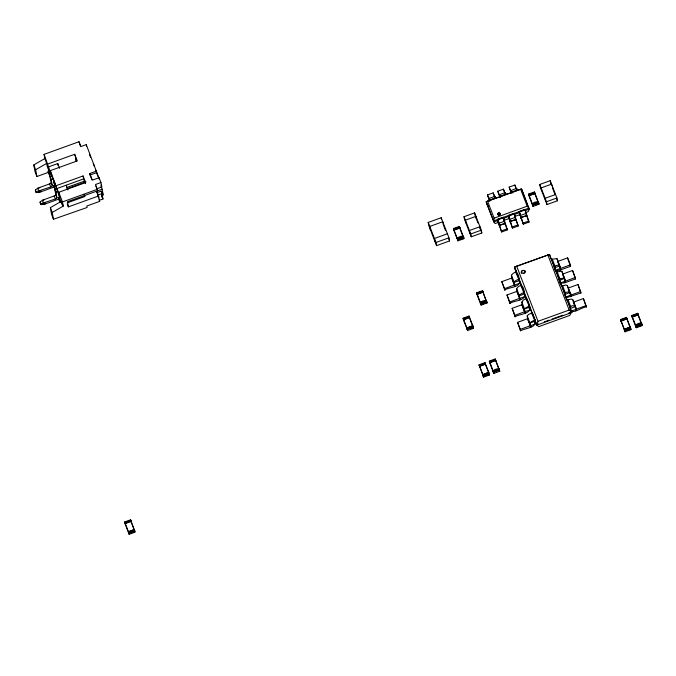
<?xml version="1.0" encoding="UTF-8"?>
<svg xmlns="http://www.w3.org/2000/svg" width="676" height="676" viewBox="0 0 676 676"><rect width="100%" height="100%" fill="white"/><g stroke="black" fill="none" stroke-linecap="round" stroke-linejoin="round"><path stroke-width="1.01" d="M521.297 272.36C521.424 270.577 524.365 269.707 525.269 271.346M525.294 271.456L523.815 273.172L521.534 272.817M99.642 200.206L103.005 198.998C100.977 195.761 102.625 194.274 101.087 191.156L97.048 192.618L98.519 197.983M525.277 212.695L528.193 211.647L529.181 209.197L521.568 188.967L487.548 201.135L494.139 218.154L493.835 221.973L495.128 223.587L499.015 222.184M511.445 275.2C516.658 268.778 518.83 273.865 519.261 280.523C521.416 287.782 508.107 287.038 504.786 290.105L501.812 281.647L511.8 278.022L511.445 275.2L514.157 282.222L514.571 284.976L504.533 288.669L504.786 290.105M516.608 288.534C521.821 282.112 523.993 287.199 524.424 293.857C526.612 301.023 513.304 300.448 509.957 303.44L506.975 294.981L516.963 291.356L516.608 288.534L519.329 295.556L519.734 298.31L509.696 302.003L509.957 303.44M528.818 305.518C533.947 314.044 518.788 313.892 515.12 316.765L514.858 315.329L524.897 311.644C521.838 306.988 519.43 299.578 526.9 298.623M522.176 304.648L512.138 308.315L515.12 316.765M534.327 321.438L535.341 324.066L530.339 325.68L527.618 318.666L527.212 315.903L528.505 314.509L532.333 312.658L535.054 319.68L529.984 322.689L530.288 325.739L520.292 329.364L520.554 330.801C524.762 328.113 536.617 328.122 535.316 321.117M527.618 318.683L517.579 322.351L520.554 330.801M560.117 270.087L560.514 268.44L556.88 258.57L551.405 259.373M556.297 272.005L561.773 271.203L564.621 278.385L559.475 280.388L559.872 278.74L557.159 271.718M565.009 282.72L565.406 281.064L561.9 271.372M570.443 296.756L570.84 295.099L568.127 288.086L577.98 284.52L580.963 292.978L567.308 297.448L565.702 297.102L565.111 294.39L570.054 292.421L567.341 285.407L565.727 285.061L561.739 286.041M575.884 310.791L576.282 309.135L573.561 302.121L583.422 298.555L586.396 307.014C582.577 306.346 571.059 316.309 570.155 308.526M516.658 266.158L514.47 267.113L536.921 325.08L571.955 312.422L549.503 254.455L516.658 266.158L538.02 321.311L536.921 325.08L534.606 319.866M54.274 186.796L53.894 187.007A3.583 1.234 -21.2 0 1 52.618 187.565L39.174 192.423L36.208 192.55L35.372 189.998L37.788 188.181L49.551 183.931A1.58 0.549 -21.2 0 0 51.122 182.706L50.201 177.644A3.583 1.234 -21.2 0 1 51.689 175.971M38.194 188.663L39.8 187.455M59.285 198.609A3.583 1.234 -21.2 0 1 58.939 198.828L58.55 199.04A3.583 1.234 -21.2 0 1 57.283 199.606L43.839 204.465L40.873 204.583L40.036 202.039L42.453 200.214L54.215 195.964A1.58 0.549 -21.2 0 0 55.778 194.739L54.866 189.686A3.583 1.234 -21.2 0 1 56.353 188.004M42.858 200.704L44.464 199.488M101.087 191.156C102.837 192.829 101.299 197.848 102.777 197.764M48.326 172.388L36.901 176.52L35.034 171.704L33.8 164.919L44.827 158.564L44.058 154.373L79.016 141.74L80.883 146.557L86.266 144.613L99.355 179.191L99.085 177.712L92.358 180.146L89.798 173.521L96.524 171.096M36.901 176.52L35.667 169.735L46.686 163.381L44.827 158.564M53.446 219.252L51.587 214.436L50.354 207.65L61.372 201.296L63.24 206.112L52.213 212.467L53.446 219.252L87.128 207.473L86.858 205.994L99.634 201.38L98.645 195.947L96.786 191.131L97.048 192.618M523.866 273.45C528.548 271.068 520.52 268.237 521.373 272.749M487.548 201.135L486.221 201.744L486.424 202.834L493.835 221.973L498.778 220.182M519.286 278.977C515.746 280.134 509.839 284.351 519.168 280.608M557.793 261.418L567.654 257.86L570.375 264.874L560.514 268.44C560.252 259.753 546.842 272.039 559.728 265.752L557.007 258.739M514.647 286.54L514.436 285.086L515.298 286.278M554.759 267.721L555.368 270.434L560.311 268.448L557.624 261.451M524.449 292.311C520.917 293.469 515.011 297.685 524.331 293.942M519.81 299.874L519.599 298.42L520.461 299.612M559.677 280.371L560.26 283.067L575.268 277.506L572.547 270.493L562.685 274.05M521.999 304.749L524.973 313.208M527.238 299.502L529.621 305.645L524.551 308.653L524.897 311.644L529.908 310.03L528.885 307.403M565.702 297.102L570.637 295.116C572.513 290.08 562.5 292.193 565.085 294.39M570.552 308.442L575.496 306.456L572.775 299.443L571.161 299.096L567.172 300.068M571.135 311.137L586.134 305.577M47.793 163.998L74.681 154.289L77.25 160.905L50.354 170.622L50.894 173.58L44.058 154.373M48.334 166.964L57.739 163.558L59.572 168.29M35.372 189.998L36.073 191.807L50.717 186.939A1.58 0.549 -21.2 0 0 52.289 185.714L51.368 180.653L48.123 171.281L49.737 170.698M46.686 163.381L47.269 166.592L50.421 174.712L51.765 174.231M40.036 202.039L40.737 203.839L55.381 198.972A1.58 0.549 -21.2 0 0 56.945 197.755L56.032 192.694L53.717 185.723L55.06 185.241M56.184 185.672L83.072 175.954L85.641 182.571L58.753 192.288L59.285 195.246L50.354 170.622M55.086 186.753L53.522 180.889L55.086 186.753L56.429 186.263M91.902 179.731L90.069 174.999L96.786 172.574M56.725 188.629L83.613 178.912L83.072 175.954M66.561 187.573L84.804 180.982M66.789 188.807L85.996 181.869M59.758 202.099L58.381 197.755L59.725 197.274M99.085 177.712L100.952 182.528L95.569 184.472L97.707 190.767L95.84 185.951M96.955 188.705L101.755 186.973L100.952 182.528M63.24 206.112L62.479 201.921L97.437 189.288M101.045 186.306L102.16 189.187L67.456 201.701L68.394 206.881L98.645 195.947M67.296 202.851L84.77 196.539L84.416 194.561M97.986 195.026L102.017 193.564M101.89 195.601L103.234 195.111L102.16 189.187M489.779 201.406L487.497 194.925L493.201 192.871L494.933 197.358M499.699 196.792L497.756 191.224L503.459 189.162L505.58 194.612L505.217 192.491L506.138 194.426M511.098 192.677L509.163 187.1L514.867 185.038L516.253 188.629M511.876 190.184L516.616 188.367L517.579 190.412M490.041 199.851L495.736 197.798M500.299 196.15L506.003 194.088M511.707 192.026L517.402 189.964M428.212 222.429L441.208 217.731L448.974 237.791L449.548 240.943L436.561 245.641L428.787 225.581L428.212 222.429L435.986 242.481L436.561 245.641M539.778 184.455L550.239 180.678L556.931 197.967L557.438 200.78L546.985 204.558L540.293 187.277L539.778 184.455L546.478 201.744L546.985 204.558M464.04 216.7L474.62 212.881L481.312 230.161L481.827 232.975L471.248 236.803L464.556 219.514L464.04 216.7L470.733 233.98L471.248 236.803M528.877 195.525L528.548 194.088L534.479 191.95L538.983 204.228L533.051 206.374L528.767 195.313M534.632 192.432L528.708 194.57L529.105 195.609L535.037 193.463L529.105 195.609M453.435 228.556L459.359 226.409L463.643 237.47L457.72 239.608L453.435 228.556L453.655 229.772L457.939 240.833L463.871 238.696C464.868 231.107 448.61 243.639 463.136 236.22M459.925 227.93L453.993 230.068L459.925 227.93L459.519 226.891L453.588 229.037L453.765 229.984M555.587 194.511L545.135 198.288L545.65 201.102M447.419 233.778L434.431 238.467L435.006 241.628M532.325 203.899C547.729 200.468 529.071 200.907 532.899 205.893M494.139 218.154L527.204 206.205L528.987 208.107L493.641 220.883L486.221 201.744L521.568 188.967L529.181 209.197L525.227 210.625M532.722 204.938L538.654 202.792L538.823 203.746L535.857 204.82M533.051 206.374L532.832 205.149L538.764 203.003M497.866 220.638L497.587 219.328L503.29 217.275L507.33 229.925L501.626 231.986L497.874 220.663L501.626 231.986M508.698 216.726L508.42 215.416L514.123 213.362L518.162 226.012L512.459 228.074L508.707 216.743L512.459 228.074M519.531 212.813L519.252 211.504L524.956 209.442L528.995 222.1L523.292 224.162L519.54 212.83L523.292 224.162M546.478 201.744L556.931 197.967M435.986 242.481L448.974 237.791M503.721 218.399L514.301 213.844L515.433 217.275L509.738 219.337L508.42 215.416M514.318 214.444L519.303 212.771M503.882 220.427L509.712 218.323M514.58 216.565L520.41 214.453M470.733 233.98L481.312 230.161M463.533 237.259L457.61 239.397L457.939 240.833M460.745 239.279L463.711 238.214M499.403 226.223L499.344 225.514L505.048 223.452L507.33 229.925M510.236 222.311L510.177 221.601L515.881 219.539L518.162 226.012M521.061 218.399L521.01 217.689L526.705 215.627L528.995 222.1M501.431 230.896L507.135 228.834M512.264 226.984L517.96 224.922M523.097 223.072L528.793 221.01M476.935 294.246L476.605 292.809L482.537 290.672L487.041 302.949L481.109 305.096L476.825 294.035M482.698 291.153L476.766 293.291L477.163 294.33L483.07 292.049L477.163 294.33M555.368 270.434L559.407 270.315L570.628 266.31L570.375 264.874M480.382 302.62C495.897 299.155 476.555 299.527 481.109 305.096M480.78 303.659L486.712 301.521L486.881 302.468L481.937 304.259M486.821 301.724L480.889 303.87L476.605 292.809M463.863 320.796L463.102 318.193L469.034 316.047L473.318 327.108L467.386 329.246L467.606 330.471L473.538 328.333L473.208 326.897L467.277 329.043L467.446 329.989L467.074 329.094M463.263 318.675L469.186 316.529L469.364 317.483M560.26 283.067L564.299 282.948L575.521 278.943L575.268 277.506M529.874 307.081L524.491 308.89L521.771 301.868M471.4 328.561L473.377 327.852M571.102 296.536L570.747 295.133L580.701 291.542M569.893 307.09C576.882 301.116 578.428 317.45 573.696 303.017M538.02 321.311L569.167 310.064L571.955 312.422L570.367 309.084M538.426 323.99L536.482 324.691L538.628 326.677L569.767 315.422L571.516 312.033L568.592 313.089M544.264 321.877L549.132 320.12M552.047 319.064L562.753 315.202M479.064 364.82L484.996 362.682L489.28 373.743L483.348 375.881L479.064 364.82L483.577 377.107L489.5 374.96L489.17 373.532L483.239 375.67L483.577 377.107M489.661 362.547L489.331 361.119L495.255 358.973L499.767 371.259L493.835 373.397L489.551 362.336M495.415 359.455L489.483 361.601L489.889 362.632L495.795 360.359L489.889 362.632M620.534 319.511L626.466 317.365L630.75 328.426L624.818 330.572L620.534 319.511L625.047 331.798L630.97 329.651L630.64 328.215L624.708 330.361L625.047 331.798M632.094 316.892L631.764 315.455L637.696 313.309L642.2 325.595L636.268 327.733L631.984 316.681M631.925 315.937L637.857 313.791L638.254 314.83L632.322 316.976L638.254 314.83M493.1 370.93C508.513 367.499 489.855 367.93 493.674 372.915M493.505 371.961L499.429 369.823L499.606 370.778M493.835 373.397L493.615 372.172L499.539 370.034M488.351 374.842L483.416 376.625L483.036 375.721M641.465 323.12C626.982 330.496 642.918 318.455 642.039 325.114M641.87 324.159L635.939 326.305L636.116 327.252L641.051 325.469M636.268 327.733L636.048 326.516L641.98 324.37M626.863 330.598L629.829 329.525M124.984 523.41L124.646 521.973L130.578 519.836L135.082 532.113L129.158 534.26L124.874 523.199M124.806 522.455L130.738 520.317M134.752 530.685L128.82 532.823L128.998 533.778M129.158 534.26L128.93 533.034L134.862 530.888M129.986 533.423L134.93 531.632M519.582 283.371L514.571 284.976L511.85 277.963M524.745 296.696L519.734 298.31L517.013 291.297M534.936 321.311L529.925 322.925L527.212 315.903M101.67 195.406L102.313 195.17M39.047 190.869L40.966 190.463M43.712 202.91L45.63 202.496M39.216 191.781L41.194 191.697M42.892 203.856L45.858 203.73M521.906 273.358L521.323 272.47M526.765 299.603L520.892 285.627M524.711 311.771L525.624 312.946M527.432 318.785L531.066 326.981M550.915 258.849L549.503 254.455L514.47 267.113L516.346 270.949M486.424 202.834L488.537 206.577M511.267 192.533L509.163 187.1M495.305 198.305L494.95 196.201L495.914 198.237M525.244 210.785L526.266 213.362L520.562 215.424L519.252 211.504M519.937 214.96L520.959 217.537L526.663 215.475L525.632 212.898L525.843 213.658M509.104 218.872L510.127 221.449L515.83 219.387L514.799 216.819L515.23 218.263M498.271 222.784L499.294 225.361L504.997 223.308L503.966 220.731L504.178 221.491M638.448 315.92L641.668 324.21M631.764 315.455L636.048 326.516M630.083 327.345L627.201 319.841M630.97 329.651L630.438 328.266M624.886 331.316L624.506 330.412M552.453 187.903L555.004 194.502M556.77 199.057L557.438 200.78M568.254 260.167L570.628 266.31M575.521 278.943L572.547 270.493M580.963 292.978L577.98 284.52M586.396 307.014L583.422 298.555M534.699 193.167L538.983 204.228M562.821 274.946L565.237 281.098L564.621 278.385L563.902 278.047L559.018 279.019L559.28 280.455M568.262 288.982L570.637 295.116M528.548 194.088L532.832 205.149M552.267 259.085L554.979 266.107L554.582 267.755L551.599 259.297M562.593 285.754L565.313 292.776L564.908 294.423L561.933 285.965M568.026 299.789L570.747 306.811L570.35 308.459L567.367 300M556.5 271.929L559.475 280.388M554.726 268.702L555.875 271.651M559.305 280.515L561.215 285.441M564.646 294.305L566.936 300.212M547.805 254.903L569.167 310.064M520.613 189.187L527.204 206.205M516.101 188.824L514.867 185.038M511.876 192.474L510.912 190.429L511.284 192.55M519.447 212.594L519.438 211.985L525.134 209.923L525.193 210.642L524.956 209.442M504.355 192.043L503.459 189.162M497.756 191.224L500.603 197.502L499.522 194.654L505.225 192.592L505.944 194.494M503.485 218.356L504.6 221.196L498.905 223.249L497.587 219.328M494.443 196.648L493.201 192.871M490.218 200.299C487.514 192.964 492.01 207.785 487.497 194.925M514.732 268.549L516.219 272.394M518.822 279.12L521.424 285.838M529.376 306.363L531.995 313.115M515.72 272.293L519.354 280.481L519.092 279.044M526.055 298.961L529.68 307.149L529.418 305.713M531.488 312.988L535.122 321.185L534.86 319.748M511.664 278.089L514.385 285.103M516.836 291.424L519.548 298.437M501.812 281.647L504.533 288.669M506.975 294.981L509.696 302.003M512.138 308.315L514.858 315.329M517.579 322.351L520.292 329.364M475.465 216.557L476.47 219.151L475.955 216.337L465.384 220.156L465.891 222.979M476.833 220.097L477.932 222.919M479.757 227.635L480.484 229.519L479.977 226.705L469.397 230.524L469.913 233.347M480.822 230.389L481.827 232.975M463.871 238.696L460.094 228.877M482.757 291.897L483.272 293.139M483.653 294.195L487.041 302.949M443.693 225.826L445.484 230.457M448.61 238.543L449.548 240.943M495.483 360.198L499.767 371.259M489.331 361.119L493.615 372.172M472.642 326.026L469.761 318.523M473.538 328.333L473.006 326.947M489.5 374.96L485.731 365.15M463.102 318.193L467.386 329.246M463.322 319.418L467.606 330.471M93.296 163.55L94.454 166.558M89.418 154.331L90.55 157.246M95.477 169.98L98.113 176.782M101.011 185.047L101.755 186.973M102.304 192.702L102.929 194.308M101.755 194.857L102.693 197.265M102.38 197.392L103.005 198.998M80.41 146.109L79.016 141.74M99.009 199.775L99.634 201.38M76.684 161.032L74.681 154.289M83.613 178.912L85.446 183.644M84.187 195.034L84.77 196.539M66.138 185.224L67.963 189.956M67.279 203.991L68.394 206.881M58.753 192.288L62.479 201.921M61.262 202.699L55.052 183.534L49.796 171.256L50.421 174.712M48.123 171.281L51.08 178.903M53.717 185.723L55.821 191.139M58.381 197.755L60.232 202.521M51.122 182.706L52.289 185.714M55.778 194.739L56.945 197.755M49.551 183.931L50.717 186.939M54.215 195.964L55.381 198.972M33.8 164.919L35.667 169.735M50.354 207.65L52.213 212.467M37.788 188.181L39.174 192.423M42.453 200.214L43.839 204.465M131.313 522.303L130.578 519.836M130.798 521.061L134.524 530.601M124.646 521.973L128.93 533.034M516.625 188.469L517.343 190.379M526.908 216.717L526.325 215.129M510.921 190.531L512.002 193.387M516.075 220.63L515.492 219.041M495.677 198.203L494.959 196.302L489.263 198.355L489.982 200.265M505.242 224.542L504.659 222.953M572.969 300.338L573.358 302.138M567.341 285.407L567.73 287.199M637.696 313.309L638.026 314.746M626.796 318.802L626.627 317.847L620.695 319.993L621.295 322.114M626.466 317.365L626.686 318.59M567.654 257.86L567.916 259.297M576.282 309.135L576.543 310.571M551.87 185.782L551.574 184.134L541.121 187.92L541.628 190.733M550.239 180.678L550.746 183.5M565.406 281.064L565.668 282.5M560.514 268.44L560.776 269.876M534.479 191.95L534.809 193.378M521.01 217.689L521.204 218.77M514.123 213.362L514.36 214.554M524.255 292.378L524.517 293.815M530.153 325.807L530.415 327.243M510.177 221.601L510.372 222.691M503.29 217.275L503.527 218.466L503.468 217.756L497.773 219.818L497.823 220.528L497.629 219.438M499.344 225.514L499.539 226.604M474.62 212.881L475.135 215.695M495.255 358.973L495.592 360.409M482.537 290.672L482.867 292.1M485.326 364.119L485.157 363.164L479.225 365.302L479.825 367.431M484.996 362.682L485.216 363.908M459.519 226.891L459.697 227.846M459.359 226.409L459.587 227.635M469.034 316.047L469.254 317.272M443.329 224.905L442.755 221.745L429.767 226.435L430.342 229.595M441.208 217.731L441.487 219.311M101.848 195.356L102.068 196.589M86.266 144.613L86.587 146.388M89.798 173.521L90.069 174.999M75.492 158.725L75.898 160.947M57.739 163.558L58.111 165.595M61.372 201.296L61.955 204.507M40.737 203.839L40.873 204.583M36.073 191.807L36.208 192.55M526.705 215.627L526.765 216.337M515.881 219.539L515.932 220.249M505.048 223.452L505.099 224.162M51.368 180.653A3.583 1.234 -21.2 0 1 53.641 178.565M56.032 192.694A3.583 1.234 -21.2 0 1 57.899 190.801M469.567 317.433L463.66 319.714L469.567 317.433M472.777 325.722L466.871 328.004L472.777 325.722M485.529 364.06L479.63 366.341L485.529 364.06M626.998 318.751L621.1 321.032L626.998 318.751M488.748 372.358L482.841 374.639L488.748 372.358M630.218 327.049L624.311 329.322L630.218 327.049M131.11 521.213L125.212 523.494L131.11 521.213M134.33 529.511L128.423 531.792L134.33 529.511M498.499 215.01A1.217 1.141 -10.3 0 0 500.223 213.844A1.217 1.141 -10.3 0 0 498.322 213.041A1.217 1.141 -10.3 0 0 498.499 215.01M498.542 215.213A1.217 1.141 -10.3 0 0 500.265 214.047A1.217 1.141 -10.3 0 0 498.364 213.253A1.217 1.141 -10.3 0 0 498.542 215.213"/></g></svg>
